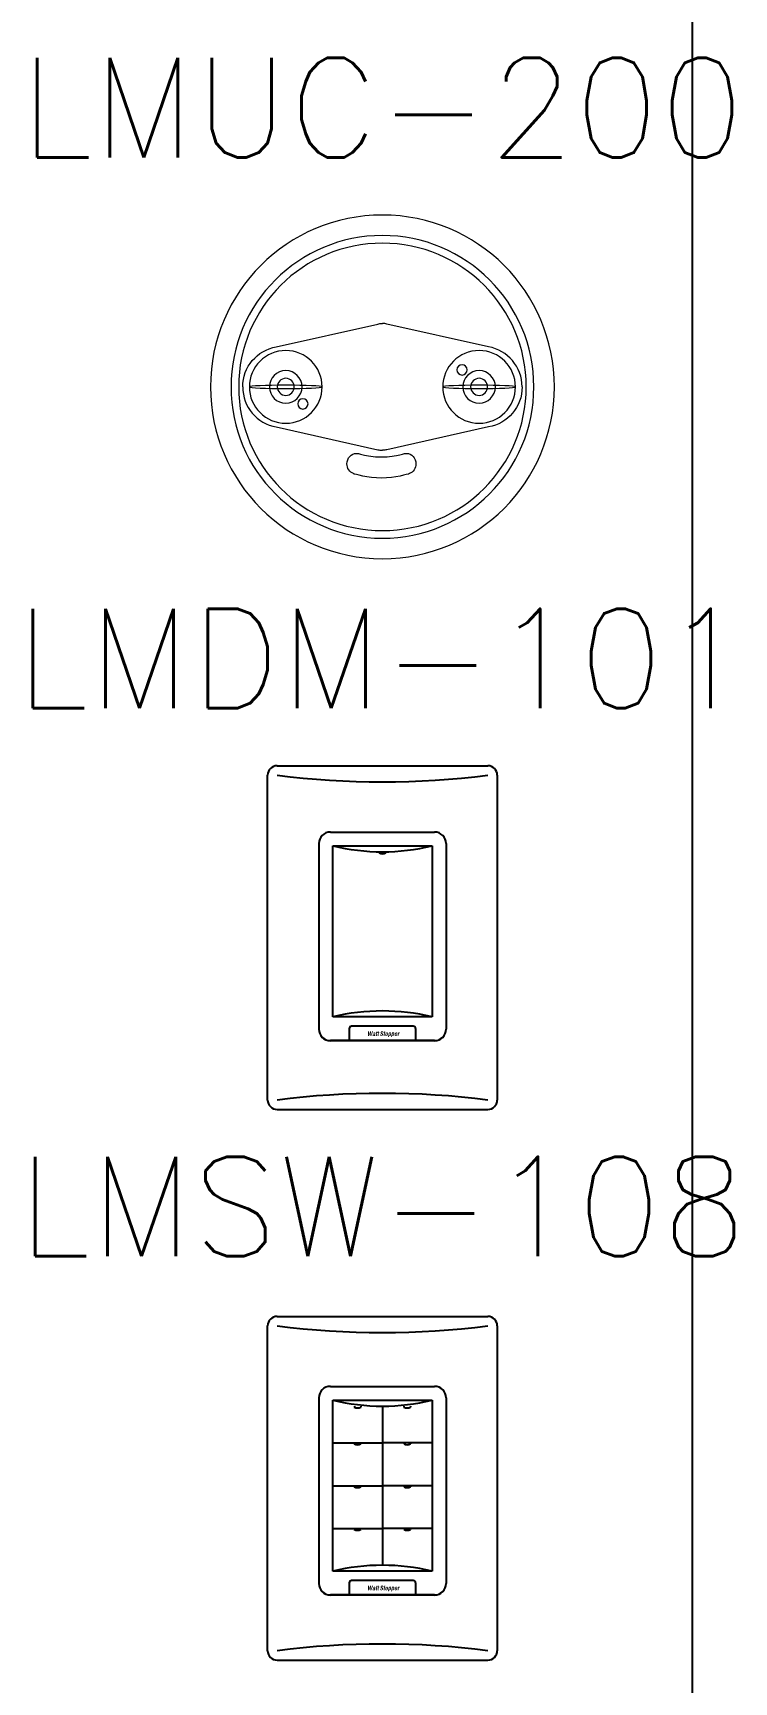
# Model space of a CAD drawing. Header units: inches. Extents: x -312 to 59, y -182 to 37.
# Drawn here: x -200.605 to -198.913, y -99.051 to -95.069 of the extents above; entities that cross this region are included whole.
import ezdxf

# ---------------------------------------------------------------- set-up
doc = ezdxf.new("R2010")
doc.units = ezdxf.units.IN
doc.header["$MEASUREMENT"] = 0
doc.set_wipeout_variables(frame=1)
doc.styles.add('ROMANS', font='ROMANS.shx')

# ---------------------------------------------------------------- blocks, each defined once
blk = doc.blocks.new('LMUC-200')
at = {"insert": (0, 0.6743), "char_height": 0.24, "width": 5.724, "attachment_point": 5, "style": 'ROMANS'}
blk.add_mtext('LMUC-200', dxfattribs=at)
blk.add_wipeout([(-0.415, 0.415), (0.415, 0.415), (0.415, -0.415), (-0.415, -0.415)])
at = {"lineweight": 18}
for points, knots in [([(0.415, 0), (0.415, -0.2292), (0.2292, -0.415), (0, -0.415), (-0.2292, -0.415), (-0.415, -0.2292), (-0.415, 0), (-0.415, 0.2292), (-0.2292, 0.415), (0, 0.415), (0.2292, 0.415), (0.415, 0.2292), (0.415, 0)], [0, 0, 0, 0, 1, 1, 1, 2, 2, 2, 3, 3, 3, 4, 4, 4, 4]), ([(0.3655, 0), (0.3655, -0.2019), (0.2019, -0.3655), (0, -0.3655), (-0.2019, -0.3655), (-0.3655, -0.2019), (-0.3655, 0), (-0.3655, 0.2018), (-0.2019, 0.3655), (0, 0.3655), (0.2019, 0.3655), (0.3655, 0.2018), (0.3655, 0)], [0, 0, 0, 0, 1, 1, 1, 2, 2, 2, 3, 3, 3, 4, 4, 4, 4]), ([(0.347, 0), (0.347, -0.1917), (0.1916, -0.347), (0, -0.347), (-0.1917, -0.347), (-0.347, -0.1917), (-0.347, 0), (-0.347, 0.1916), (-0.1917, 0.347), (0, 0.347), (0.1916, 0.347), (0.347, 0.1916), (0.347, 0)], [0, 0, 0, 0, 1, 1, 1, 2, 2, 2, 3, 3, 3, 4, 4, 4, 4]), ([(-0.3372, 0), (-0.3372, 0.0483), (-0.3024, 0.0885), (-0.2564, 0.0968), (-0.2564, 0.0968), (-0.011, 0.1518), (-0.011, 0.1518), (-0.0079, 0.1526), (-0.0041, 0.153), (0, 0.153)], [0, 0, 0, 0, 1, 1, 1, 2, 2, 2, 3, 3, 3, 3]), ([(0.3372, 0), (0.3372, 0.0483), (0.3023, 0.0885), (0.2564, 0.0968), (0.2564, 0.0968), (0.011, 0.1518), (0.011, 0.1518), (0.0079, 0.1526), (0.0041, 0.153), (0, 0.153)], [0, 0, 0, 0, 1, 1, 1, 2, 2, 2, 3, 3, 3, 3]), ([(-0.1455, 0), (-0.1455, -0.0485), (-0.1849, -0.0878), (-0.2334, -0.0878), (-0.2819, -0.0878), (-0.3212, -0.0485), (-0.3212, 0), (-0.3212, 0.0485), (-0.2819, 0.0878), (-0.2334, 0.0878), (-0.1849, 0.0878), (-0.1455, 0.0485), (-0.1455, 0)], [0, 0, 0, 0, 1, 1, 1, 2, 2, 2, 3, 3, 3, 4, 4, 4, 4]), ([(-0.1455, 0), (-0.1455, -0.0485), (-0.1849, -0.0878), (-0.2334, -0.0878), (-0.2819, -0.0878), (-0.3212, -0.0485), (-0.3212, 0), (-0.3212, 0.0485), (-0.2819, 0.0878), (-0.2334, 0.0878), (-0.1849, 0.0878), (-0.1455, 0.0485), (-0.1455, 0)], [0, 0, 0, 0, 1, 1, 1, 2, 2, 2, 3, 3, 3, 4, 4, 4, 4]), ([(0.1455, 0), (0.1455, 0.0485), (0.1849, 0.0878), (0.2333, 0.0878), (0.2818, 0.0878), (0.3212, 0.0485), (0.3212, 0), (0.3212, -0.0485), (0.2818, -0.0879), (0.2333, -0.0879), (0.1849, -0.0879), (0.1455, -0.0485), (0.1455, 0)], [0, 0, 0, 0, 1, 1, 1, 2, 2, 2, 3, 3, 3, 4, 4, 4, 4]), ([(0.1796, 0.041), (0.1796, 0.0479), (0.1852, 0.0535), (0.1921, 0.0535), (0.1989, 0.0535), (0.2045, 0.0479), (0.2045, 0.041), (0.2045, 0.0342), (0.1989, 0.0286), (0.1921, 0.0286), (0.1852, 0.0286), (0.1796, 0.0342), (0.1796, 0.041)], [0, 0, 0, 0, 1, 1, 1, 2, 2, 2, 3, 3, 3, 4, 4, 4, 4]), ([(-0.3372, 0), (-0.3372, -0.0484), (-0.3024, -0.0885), (-0.2564, -0.0968), (-0.2564, -0.0968), (-0.011, -0.1518), (-0.011, -0.1518), (-0.0079, -0.1526), (-0.0041, -0.1531), (0, -0.1531)], [0, 0, 0, 0, 1, 1, 1, 2, 2, 2, 3, 3, 3, 3]), ([(-0.1456, 0), (-0.1456, -0.0022), (-0.1849, -0.004), (-0.2334, -0.004), (-0.2818, -0.004), (-0.3211, -0.0022), (-0.3211, 0), (-0.3211, 0.0021), (-0.2818, 0.0039), (-0.2334, 0.0039), (-0.1849, 0.0039), (-0.1456, 0.0021), (-0.1456, 0)], [0, 0, 0, 0, 1, 1, 1, 2, 2, 2, 3, 3, 3, 4, 4, 4, 4]), ([(-0.1456, 0), (-0.1456, -0.0022), (-0.1849, -0.004), (-0.2334, -0.004), (-0.2818, -0.004), (-0.3211, -0.0022), (-0.3211, 0), (-0.3211, 0.0021), (-0.2818, 0.0039), (-0.2334, 0.0039), (-0.1849, 0.0039), (-0.1456, 0.0021), (-0.1456, 0)], [0, 0, 0, 0, 1, 1, 1, 2, 2, 2, 3, 3, 3, 4, 4, 4, 4]), ([(-0.1941, 0), (-0.1941, -0.0217), (-0.2117, -0.0393), (-0.2334, -0.0393), (-0.2551, -0.0393), (-0.2726, -0.0217), (-0.2726, 0), (-0.2726, 0.0217), (-0.2551, 0.0392), (-0.2334, 0.0392), (-0.2117, 0.0392), (-0.1941, 0.0217), (-0.1941, 0)], [0, 0, 0, 0, 1, 1, 1, 2, 2, 2, 3, 3, 3, 4, 4, 4, 4]), ([(-0.1941, 0), (-0.1941, -0.0217), (-0.2117, -0.0393), (-0.2334, -0.0393), (-0.2551, -0.0393), (-0.2726, -0.0217), (-0.2726, 0), (-0.2726, 0.0217), (-0.2551, 0.0392), (-0.2334, 0.0392), (-0.2117, 0.0392), (-0.1941, 0.0217), (-0.1941, 0)], [0, 0, 0, 0, 1, 1, 1, 2, 2, 2, 3, 3, 3, 4, 4, 4, 4]), ([(-0.2128, 0), (-0.2128, -0.0114), (-0.222, -0.0206), (-0.2334, -0.0206), (-0.2447, -0.0206), (-0.2539, -0.0114), (-0.2539, 0), (-0.2539, 0.0114), (-0.2447, 0.0206), (-0.2334, 0.0206), (-0.222, 0.0206), (-0.2128, 0.0114), (-0.2128, 0)], [0, 0, 0, 0, 1, 1, 1, 2, 2, 2, 3, 3, 3, 4, 4, 4, 4]), ([(-0.2128, 0), (-0.2128, -0.0114), (-0.222, -0.0206), (-0.2334, -0.0206), (-0.2447, -0.0206), (-0.2539, -0.0114), (-0.2539, 0), (-0.2539, 0.0114), (-0.2447, 0.0206), (-0.2334, 0.0206), (-0.222, 0.0206), (-0.2128, 0.0114), (-0.2128, 0)], [0, 0, 0, 0, 1, 1, 1, 2, 2, 2, 3, 3, 3, 4, 4, 4, 4]), ([(0.3372, 0), (0.3372, -0.0484), (0.3023, -0.0885), (0.2564, -0.0968), (0.2564, -0.0968), (0.011, -0.1518), (0.011, -0.1518), (0.0079, -0.1526), (0.0041, -0.1531), (0, -0.1531)], [0, 0, 0, 0, 1, 1, 1, 2, 2, 2, 3, 3, 3, 3]), ([(0.1456, 0), (0.1456, 0.0021), (0.1849, 0.0039), (0.2333, 0.0039), (0.2818, 0.0039), (0.3211, 0.0021), (0.3211, 0), (0.3211, -0.0022), (0.2818, -0.004), (0.2333, -0.004), (0.1849, -0.004), (0.1456, -0.0022), (0.1456, 0)], [0, 0, 0, 0, 1, 1, 1, 2, 2, 2, 3, 3, 3, 4, 4, 4, 4]), ([(0.1941, 0), (0.1941, 0.0217), (0.2116, 0.0392), (0.2333, 0.0392), (0.255, 0.0392), (0.2726, 0.0217), (0.2726, 0), (0.2726, -0.0217), (0.255, -0.0393), (0.2333, -0.0393), (0.2116, -0.0393), (0.1941, -0.0217), (0.1941, 0)], [0, 0, 0, 0, 1, 1, 1, 2, 2, 2, 3, 3, 3, 4, 4, 4, 4]), ([(0.2128, 0), (0.2128, 0.0114), (0.222, 0.0206), (0.2333, 0.0206), (0.2447, 0.0206), (0.2539, 0.0114), (0.2539, 0), (0.2539, -0.0114), (0.2447, -0.0206), (0.2333, -0.0206), (0.222, -0.0206), (0.2128, -0.0114), (0.2128, 0)], [0, 0, 0, 0, 1, 1, 1, 2, 2, 2, 3, 3, 3, 4, 4, 4, 4]), ([(-0.1796, -0.0411), (-0.1796, -0.048), (-0.1852, -0.0535), (-0.1921, -0.0535), (-0.199, -0.0535), (-0.2045, -0.048), (-0.2045, -0.0411), (-0.2045, -0.0342), (-0.199, -0.0286), (-0.1921, -0.0286), (-0.1852, -0.0286), (-0.1796, -0.0342), (-0.1796, -0.0411)], [0, 0, 0, 0, 1, 1, 1, 2, 2, 2, 3, 3, 3, 4, 4, 4, 4]), ([(-0.1796, -0.0411), (-0.1796, -0.048), (-0.1852, -0.0535), (-0.1921, -0.0535), (-0.199, -0.0535), (-0.2045, -0.048), (-0.2045, -0.0411), (-0.2045, -0.0342), (-0.199, -0.0286), (-0.1921, -0.0286), (-0.1852, -0.0286), (-0.1796, -0.0342), (-0.1796, -0.0411)], [0, 0, 0, 0, 1, 1, 1, 2, 2, 2, 3, 3, 3, 4, 4, 4, 4]), ([(-0.0024, -0.2204), (0.0302, -0.2204), (0.0633, -0.2105), (0.0633, -0.2105), (0.0633, -0.2105), (0.0655, -0.2093), (0.0655, -0.2093), (0.0745, -0.2059), (0.0809, -0.1966), (0.0809, -0.1857), (0.0809, -0.1719), (0.0706, -0.1607), (0.0579, -0.1607), (0.0579, -0.1607), (0.0509, -0.1612), (0.0419, -0.164), (0.0329, -0.1668), (0.0149, -0.1692), (0, -0.1692), (0, -0.1692), (-0.0048, -0.1692), (-0.0048, -0.1692), (-0.0197, -0.1692), (-0.0377, -0.1668), (-0.0467, -0.164), (-0.0556, -0.1612), (-0.0627, -0.1607), (-0.0627, -0.1607), (-0.0754, -0.1607), (-0.0857, -0.1719), (-0.0857, -0.1857), (-0.0857, -0.1966), (-0.0792, -0.2059), (-0.0702, -0.2093), (-0.0702, -0.2093), (-0.0681, -0.2105), (-0.0681, -0.2105), (-0.0681, -0.2105), (-0.0349, -0.2204), (-0.0024, -0.2204)], [0, 0, 0, 0, 1, 1, 1, 2, 2, 2, 3, 3, 3, 4, 4, 4, 5, 5, 5, 6, 6, 6, 7, 7, 7, 8, 8, 8, 9, 9, 9, 10, 10, 10, 11, 11, 11, 12, 12, 12, 13, 13, 13, 13])]:
    blk.add_open_spline(points, degree=3, knots=knots, dxfattribs=at)
blk = doc.blocks.new('LMDM-101')
at = {"insert": (0, 0.6743), "char_height": 0.24, "width": 5.724, "attachment_point": 5, "style": 'ROMANS'}
blk.add_mtext('LMDM-101', dxfattribs=at)
blk.add_wipeout([(-0.2771, 0.415), (0.2771, 0.415), (0.2771, -0.415), (-0.2771, -0.415)])
h = blk.add_hatch(color=256)
edge = h.paths.add_edge_path()
edge.add_spline(control_points=[(-0.0277, -0.2322), (-0.0278, -0.2333), (-0.028, -0.2348), (-0.0281, -0.2362), (-0.0281, -0.2362), (-0.0281, -0.2362), (-0.0281, -0.2362), (-0.028, -0.236), (-0.0279, -0.2357), (-0.0278, -0.2354), (-0.0276, -0.2344), (-0.0273, -0.2335), (-0.0269, -0.2325), (-0.0269, -0.2325), (-0.0247, -0.2263), (-0.0247, -0.2263), (-0.0247, -0.2263), (-0.0225, -0.2263), (-0.0225, -0.2263), (-0.0225, -0.2263), (-0.0271, -0.2377), (-0.0271, -0.2377), (-0.0271, -0.2377), (-0.0296, -0.2377), (-0.0296, -0.2377), (-0.0296, -0.2377), (-0.0295, -0.2332), (-0.0295, -0.2332), (-0.0295, -0.232), (-0.0293, -0.2308), (-0.0292, -0.2296), (-0.0292, -0.2296), (-0.0292, -0.2296), (-0.0292, -0.2296), (-0.0296, -0.2308), (-0.03, -0.232), (-0.0304, -0.2332), (-0.0304, -0.2332), (-0.0322, -0.2377), (-0.0322, -0.2377), (-0.0322, -0.2377), (-0.0347, -0.2377), (-0.0347, -0.2377), (-0.0347, -0.2377), (-0.0345, -0.2263), (-0.0345, -0.2263), (-0.0345, -0.2263), (-0.0323, -0.2263), (-0.0323, -0.2263), (-0.0323, -0.2263), (-0.0326, -0.2325), (-0.0326, -0.2325), (-0.0327, -0.2335), (-0.0328, -0.2344), (-0.0329, -0.2354), (-0.033, -0.2357), (-0.033, -0.236), (-0.033, -0.2362), (-0.033, -0.2362), (-0.033, -0.2362), (-0.033, -0.2362), (-0.0325, -0.2348), (-0.0321, -0.2333), (-0.0317, -0.2322), (-0.0317, -0.2322), (-0.0294, -0.2263), (-0.0294, -0.2263), (-0.0294, -0.2263), (-0.0276, -0.2263), (-0.0276, -0.2263), (-0.0276, -0.2263), (-0.0277, -0.2322), (-0.0277, -0.2322)], knot_values=[0, 0, 0, 0, 1, 1, 1, 2, 2, 2, 3, 3, 3, 4, 4, 4, 5, 5, 5, 6, 6, 6, 7, 7, 7, 8, 8, 8, 9, 9, 9, 10, 10, 10, 11, 11, 11, 12, 12, 12, 13, 13, 13, 14, 14, 14, 15, 15, 15, 16, 16, 16, 17, 17, 17, 18, 18, 18, 19, 19, 19, 20, 20, 20, 21, 21, 21, 22, 22, 22, 23, 23, 23, 24, 24, 24, 24], degree=3, periodic=0)
h = blk.add_hatch(color=256)
edge = h.paths.add_edge_path()
edge.add_spline(control_points=[(-0.0182, -0.2377), (-0.0182, -0.2373), (-0.0182, -0.2369), (-0.0181, -0.2365), (-0.0181, -0.2365), (-0.017, -0.2314), (-0.017, -0.2314), (-0.0167, -0.2303), (-0.0166, -0.2289), (-0.0193, -0.2289), (-0.0218, -0.2289), (-0.0225, -0.23), (-0.0229, -0.2316), (-0.0229, -0.2316), (-0.021, -0.2316), (-0.021, -0.2316), (-0.0208, -0.2309), (-0.0206, -0.2304), (-0.0197, -0.2304), (-0.0192, -0.2304), (-0.0189, -0.2305), (-0.0189, -0.2308), (-0.0188, -0.2315), (-0.0192, -0.2319), (-0.0201, -0.2323), (-0.0218, -0.2329), (-0.0233, -0.2334), (-0.0237, -0.2353), (-0.0241, -0.2371), (-0.0236, -0.2379), (-0.022, -0.2379), (-0.0213, -0.2379), (-0.0206, -0.2375), (-0.02, -0.2368), (-0.02, -0.2368), (-0.02, -0.2368), (-0.02, -0.2368), (-0.0201, -0.2371), (-0.0201, -0.2374), (-0.02, -0.2377), (-0.02, -0.2377), (-0.0182, -0.2377), (-0.0182, -0.2377)], knot_values=[0, 0, 0, 0, 1, 1, 1, 2, 2, 2, 3, 3, 3, 4, 4, 4, 5, 5, 5, 6, 6, 6, 7, 7, 7, 8, 8, 8, 9, 9, 9, 10, 10, 10, 11, 11, 11, 12, 12, 12, 13, 13, 13, 14, 14, 14, 14], degree=3, periodic=0)
edge = h.paths.add_edge_path()
edge.add_spline(control_points=[(-0.0195, -0.2341), (-0.0198, -0.2349), (-0.0199, -0.2364), (-0.021, -0.2364), (-0.0218, -0.2364), (-0.0219, -0.2359), (-0.0217, -0.2353), (-0.0217, -0.2349), (-0.0215, -0.2345), (-0.0212, -0.2343), (-0.0206, -0.2338), (-0.0199, -0.2335), (-0.0194, -0.2332), (-0.0194, -0.2332), (-0.0195, -0.2341), (-0.0195, -0.2341)], knot_values=[0, 0, 0, 0, 1, 1, 1, 2, 2, 2, 3, 3, 3, 4, 4, 4, 5, 5, 5, 5], degree=3, periodic=0)
h = blk.add_hatch(color=256)
edge = h.paths.add_edge_path()
edge.add_spline(control_points=[(-0.0135, -0.2377), (-0.0147, -0.2378), (-0.0164, -0.2379), (-0.0161, -0.2363), (-0.0161, -0.2363), (-0.0148, -0.2306), (-0.0148, -0.2306), (-0.0148, -0.2306), (-0.0156, -0.2306), (-0.0156, -0.2306), (-0.0156, -0.2306), (-0.0153, -0.2291), (-0.0153, -0.2291), (-0.0153, -0.2291), (-0.0145, -0.2291), (-0.0145, -0.2291), (-0.0145, -0.2291), (-0.014, -0.2268), (-0.014, -0.2268), (-0.014, -0.2268), (-0.012, -0.2268), (-0.012, -0.2268), (-0.012, -0.2268), (-0.0125, -0.2291), (-0.0125, -0.2291), (-0.0125, -0.2291), (-0.0117, -0.2291), (-0.0117, -0.2291), (-0.0117, -0.2291), (-0.012, -0.2306), (-0.012, -0.2306), (-0.012, -0.2306), (-0.0128, -0.2306), (-0.0128, -0.2306), (-0.0128, -0.2306), (-0.014, -0.2359), (-0.014, -0.2359), (-0.014, -0.2362), (-0.0134, -0.2362), (-0.0132, -0.2361), (-0.0132, -0.2361), (-0.0135, -0.2377), (-0.0135, -0.2377)], knot_values=[0, 0, 0, 0, 1, 1, 1, 2, 2, 2, 3, 3, 3, 4, 4, 4, 5, 5, 5, 6, 6, 6, 7, 7, 7, 8, 8, 8, 9, 9, 9, 10, 10, 10, 11, 11, 11, 12, 12, 12, 13, 13, 13, 14, 14, 14, 14], degree=3, periodic=0)
h = blk.add_hatch(color=256)
edge = h.paths.add_edge_path()
edge.add_spline(control_points=[(-0.0094, -0.2377), (-0.0106, -0.2378), (-0.0123, -0.2379), (-0.0119, -0.2363), (-0.0119, -0.2363), (-0.0107, -0.2306), (-0.0107, -0.2306), (-0.0107, -0.2306), (-0.0115, -0.2306), (-0.0115, -0.2306), (-0.0115, -0.2306), (-0.0112, -0.2291), (-0.0112, -0.2291), (-0.0112, -0.2291), (-0.0104, -0.2291), (-0.0104, -0.2291), (-0.0104, -0.2291), (-0.0099, -0.2268), (-0.0099, -0.2268), (-0.0099, -0.2268), (-0.0079, -0.2268), (-0.0079, -0.2268), (-0.0079, -0.2268), (-0.0084, -0.2291), (-0.0084, -0.2291), (-0.0084, -0.2291), (-0.0076, -0.2291), (-0.0076, -0.2291), (-0.0076, -0.2291), (-0.0079, -0.2306), (-0.0079, -0.2306), (-0.0079, -0.2306), (-0.0087, -0.2306), (-0.0087, -0.2306), (-0.0087, -0.2306), (-0.0099, -0.2359), (-0.0099, -0.2359), (-0.0099, -0.2362), (-0.0093, -0.2362), (-0.0091, -0.2361), (-0.0091, -0.2361), (-0.0094, -0.2377), (-0.0094, -0.2377)], knot_values=[0, 0, 0, 0, 1, 1, 1, 2, 2, 2, 3, 3, 3, 4, 4, 4, 5, 5, 5, 6, 6, 6, 7, 7, 7, 8, 8, 8, 9, 9, 9, 10, 10, 10, 11, 11, 11, 12, 12, 12, 13, 13, 13, 14, 14, 14, 14], degree=3, periodic=0)
h = blk.add_hatch(color=256)
edge = h.paths.add_edge_path()
edge.add_spline(control_points=[(0.0001, -0.2297), (0.0003, -0.2287), (0.0004, -0.2277), (-0.0007, -0.2277), (-0.0014, -0.2277), (-0.002, -0.228), (-0.0021, -0.2288), (-0.0023, -0.2297), (-0.0018, -0.23), (-0.0013, -0.2304), (-0.0006, -0.2309), (0.0005, -0.2317), (0.0009, -0.2323), (0.0015, -0.233), (0.0016, -0.2337), (0.0014, -0.2347), (0.0009, -0.2368), (-0.0007, -0.2379), (-0.0028, -0.2379), (-0.0054, -0.2379), (-0.006, -0.2365), (-0.0055, -0.2345), (-0.0055, -0.2345), (-0.0054, -0.2336), (-0.0054, -0.2336), (-0.0054, -0.2336), (-0.0032, -0.2336), (-0.0032, -0.2336), (-0.0032, -0.2336), (-0.0034, -0.2343), (-0.0034, -0.2343), (-0.0037, -0.2354), (-0.0035, -0.2362), (-0.0024, -0.2362), (-0.0016, -0.2362), (-0.001, -0.2358), (-0.0009, -0.2349), (-0.0007, -0.2342), (-0.0009, -0.2338), (-0.0014, -0.2334), (-0.0023, -0.2325), (-0.0036, -0.2319), (-0.0042, -0.2308), (-0.0044, -0.2302), (-0.0045, -0.2296), (-0.0044, -0.229), (-0.0039, -0.2271), (-0.0026, -0.226), (-0.0004, -0.226), (0.003, -0.226), (0.0024, -0.2286), (0.0021, -0.2297), (0.0021, -0.2297), (0.0001, -0.2297), (0.0001, -0.2297)], knot_values=[0, 0, 0, 0, 1, 1, 1, 2, 2, 2, 3, 3, 3, 4, 4, 4, 5, 5, 5, 6, 6, 6, 7, 7, 7, 8, 8, 8, 9, 9, 9, 10, 10, 10, 11, 11, 11, 12, 12, 12, 13, 13, 13, 14, 14, 14, 15, 15, 15, 16, 16, 16, 17, 17, 17, 18, 18, 18, 18], degree=3, periodic=0)
h = blk.add_hatch(color=256)
edge = h.paths.add_edge_path(flags=16)
edge.add_spline(control_points=[(0.0052, -0.2377), (0.004, -0.2378), (0.0023, -0.2379), (0.0027, -0.2363), (0.0027, -0.2363), (0.0039, -0.2306), (0.0039, -0.2306), (0.0039, -0.2306), (0.0031, -0.2306), (0.0031, -0.2306), (0.0031, -0.2306), (0.0034, -0.2291), (0.0034, -0.2291), (0.0034, -0.2291), (0.0042, -0.2291), (0.0042, -0.2291), (0.0042, -0.2291), (0.0047, -0.2268), (0.0047, -0.2268), (0.0047, -0.2268), (0.0067, -0.2268), (0.0067, -0.2268), (0.0067, -0.2268), (0.0062, -0.2291), (0.0062, -0.2291), (0.0062, -0.2291), (0.007, -0.2291), (0.007, -0.2291), (0.007, -0.2291), (0.0067, -0.2306), (0.0067, -0.2306), (0.0067, -0.2306), (0.0059, -0.2306), (0.0059, -0.2306), (0.0059, -0.2306), (0.0048, -0.2359), (0.0048, -0.2359), (0.0047, -0.2362), (0.0053, -0.2362), (0.0055, -0.2361), (0.0055, -0.2361), (0.0052, -0.2377), (0.0052, -0.2377)], knot_values=[0, 0, 0, 0, 1, 1, 1, 2, 2, 2, 3, 3, 3, 4, 4, 4, 5, 5, 5, 6, 6, 6, 7, 7, 7, 8, 8, 8, 9, 9, 9, 10, 10, 10, 11, 11, 11, 12, 12, 12, 13, 13, 13, 14, 14, 14, 14], degree=3, periodic=0)
h = blk.add_hatch(color=256)
edge = h.paths.add_edge_path(flags=16)
edge.add_spline(control_points=[(0.0093, -0.2379), (0.0118, -0.2379), (0.0125, -0.2367), (0.0131, -0.2337), (0.0137, -0.2308), (0.0141, -0.2289), (0.0112, -0.2289), (0.0082, -0.2289), (0.0078, -0.2308), (0.0071, -0.2337), (0.0065, -0.2367), (0.0067, -0.2379), (0.0093, -0.2379)], knot_values=[0, 0, 0, 0, 1, 1, 1, 2, 2, 2, 3, 3, 3, 4, 4, 4, 4], degree=3, periodic=0)
edge = h.paths.add_edge_path(flags=16)
edge.add_spline(control_points=[(0.0095, -0.232), (0.0096, -0.2312), (0.0098, -0.2304), (0.0109, -0.2304), (0.0119, -0.2304), (0.0117, -0.2312), (0.0115, -0.232), (0.0115, -0.232), (0.0109, -0.2349), (0.0109, -0.2349), (0.0107, -0.2359), (0.0105, -0.2364), (0.0096, -0.2364), (0.0086, -0.2364), (0.0087, -0.2359), (0.0089, -0.2349), (0.0089, -0.2349), (0.0095, -0.232), (0.0095, -0.232)], knot_values=[0, 0, 0, 0, 1, 1, 1, 2, 2, 2, 3, 3, 3, 4, 4, 4, 5, 5, 5, 6, 6, 6, 6], degree=3, periodic=0)
h = blk.add_hatch(color=256)
edge = h.paths.add_edge_path(flags=16)
edge.add_spline(control_points=[(0.0177, -0.2291), (0.0177, -0.2291), (0.0157, -0.2291), (0.0157, -0.2291), (0.0157, -0.2291), (0.0133, -0.2405), (0.0133, -0.2405), (0.0133, -0.2405), (0.0152, -0.2405), (0.0152, -0.2405), (0.0152, -0.2405), (0.0159, -0.2368), (0.0159, -0.2368), (0.0159, -0.2368), (0.016, -0.2368), (0.016, -0.2368), (0.0163, -0.2377), (0.0168, -0.2378), (0.0176, -0.2379), (0.0192, -0.2379), (0.0199, -0.2364), (0.0202, -0.2351), (0.0202, -0.2351), (0.0209, -0.2319), (0.0209, -0.2319), (0.0213, -0.2296), (0.0207, -0.2289), (0.0195, -0.2289), (0.0187, -0.2289), (0.0181, -0.2292), (0.0175, -0.23), (0.0175, -0.23), (0.0175, -0.23), (0.0175, -0.23), (0.0175, -0.23), (0.0177, -0.2291), (0.0177, -0.2291)], knot_values=[0, 0, 0, 0, 1, 1, 1, 2, 2, 2, 3, 3, 3, 4, 4, 4, 5, 5, 5, 6, 6, 6, 7, 7, 7, 8, 8, 8, 9, 9, 9, 10, 10, 10, 11, 11, 11, 12, 12, 12, 12], degree=3, periodic=0)
edge = h.paths.add_edge_path(flags=16)
edge.add_spline(control_points=[(0.017, -0.2323), (0.0171, -0.2316), (0.0174, -0.2304), (0.0183, -0.2304), (0.0193, -0.2304), (0.019, -0.2312), (0.0189, -0.232), (0.0189, -0.232), (0.0183, -0.2349), (0.0183, -0.2349), (0.018, -0.2357), (0.0177, -0.2364), (0.0171, -0.2364), (0.0165, -0.2364), (0.0162, -0.2358), (0.0165, -0.2349), (0.0165, -0.2349), (0.017, -0.2323), (0.017, -0.2323)], knot_values=[0, 0, 0, 0, 1, 1, 1, 2, 2, 2, 3, 3, 3, 4, 4, 4, 5, 5, 5, 6, 6, 6, 6], degree=3, periodic=0)
h = blk.add_hatch(color=256)
edge = h.paths.add_edge_path(flags=16)
edge.add_spline(control_points=[(0.0252, -0.2291), (0.0252, -0.2291), (0.0232, -0.2291), (0.0232, -0.2291), (0.0232, -0.2291), (0.0208, -0.2405), (0.0208, -0.2405), (0.0208, -0.2405), (0.0226, -0.2405), (0.0226, -0.2405), (0.0226, -0.2405), (0.0235, -0.2368), (0.0235, -0.2368), (0.0235, -0.2368), (0.0235, -0.2368), (0.0235, -0.2368), (0.0238, -0.2377), (0.0243, -0.2378), (0.0251, -0.2379), (0.0267, -0.2379), (0.0274, -0.2364), (0.0277, -0.2351), (0.0277, -0.2351), (0.0284, -0.2319), (0.0284, -0.2319), (0.0288, -0.2296), (0.0282, -0.2289), (0.027, -0.2289), (0.0262, -0.2289), (0.0256, -0.2292), (0.025, -0.23), (0.025, -0.23), (0.025, -0.23), (0.025, -0.23), (0.025, -0.23), (0.0252, -0.2291), (0.0252, -0.2291)], knot_values=[0, 0, 0, 0, 1, 1, 1, 2, 2, 2, 3, 3, 3, 4, 4, 4, 5, 5, 5, 6, 6, 6, 7, 7, 7, 8, 8, 8, 9, 9, 9, 10, 10, 10, 11, 11, 11, 12, 12, 12, 12], degree=3, periodic=0)
edge = h.paths.add_edge_path(flags=16)
edge.add_spline(control_points=[(0.0245, -0.2323), (0.0246, -0.2316), (0.0249, -0.2304), (0.0258, -0.2304), (0.0268, -0.2304), (0.0265, -0.2312), (0.0264, -0.232), (0.0264, -0.232), (0.0258, -0.2349), (0.0258, -0.2349), (0.0255, -0.2357), (0.0252, -0.2364), (0.0246, -0.2364), (0.0239, -0.2364), (0.0238, -0.2358), (0.024, -0.2349), (0.024, -0.2349), (0.0245, -0.2323), (0.0245, -0.2323)], knot_values=[0, 0, 0, 0, 1, 1, 1, 2, 2, 2, 3, 3, 3, 4, 4, 4, 5, 5, 5, 6, 6, 6, 6], degree=3, periodic=0)
h = blk.add_hatch(color=256)
edge = h.paths.add_edge_path(flags=16)
edge.add_spline(control_points=[(0.0295, -0.2343), (0.0289, -0.2368), (0.0296, -0.2379), (0.0319, -0.2379), (0.0339, -0.2379), (0.035, -0.2367), (0.0353, -0.2348), (0.0353, -0.2348), (0.0333, -0.2348), (0.0333, -0.2348), (0.0331, -0.2358), (0.0328, -0.2364), (0.0321, -0.2364), (0.0315, -0.2364), (0.0311, -0.2362), (0.0313, -0.2351), (0.0313, -0.2351), (0.0316, -0.2338), (0.0316, -0.2338), (0.0316, -0.2338), (0.0355, -0.2338), (0.0355, -0.2338), (0.0355, -0.2338), (0.0358, -0.2326), (0.0358, -0.2326), (0.0363, -0.2303), (0.0363, -0.2289), (0.0335, -0.2289), (0.0316, -0.2289), (0.0303, -0.23), (0.03, -0.232), (0.03, -0.232), (0.0295, -0.2343), (0.0295, -0.2343)], knot_values=[0, 0, 0, 0, 1, 1, 1, 2, 2, 2, 3, 3, 3, 4, 4, 4, 5, 5, 5, 6, 6, 6, 7, 7, 7, 8, 8, 8, 9, 9, 9, 10, 10, 10, 11, 11, 11, 11], degree=3, periodic=0)
edge = h.paths.add_edge_path()
edge.add_spline(control_points=[(0.0319, -0.2323), (0.0319, -0.2323), (0.032, -0.2319), (0.032, -0.2319), (0.0321, -0.2312), (0.0323, -0.2304), (0.0332, -0.2304), (0.034, -0.2304), (0.0342, -0.2307), (0.034, -0.2315), (0.034, -0.2315), (0.0339, -0.2323), (0.0339, -0.2323), (0.0339, -0.2323), (0.0319, -0.2323), (0.0319, -0.2323)], knot_values=[0, 0, 0, 0, 1, 1, 1, 2, 2, 2, 3, 3, 3, 4, 4, 4, 5, 5, 5, 5], degree=3, periodic=0)
h = blk.add_hatch(color=256)
edge = h.paths.add_edge_path()
edge.add_spline(control_points=[(0.0398, -0.2306), (0.0398, -0.2306), (0.0398, -0.2306), (0.0398, -0.2306), (0.0402, -0.23), (0.0405, -0.2297), (0.0409, -0.2294), (0.0415, -0.2289), (0.0419, -0.229), (0.0422, -0.229), (0.0422, -0.229), (0.0417, -0.2313), (0.0417, -0.2313), (0.0406, -0.2312), (0.0397, -0.2315), (0.0394, -0.2327), (0.0394, -0.2327), (0.0384, -0.2377), (0.0384, -0.2377), (0.0384, -0.2377), (0.0364, -0.2377), (0.0364, -0.2377), (0.0364, -0.2377), (0.0382, -0.2291), (0.0382, -0.2291), (0.0382, -0.2291), (0.0401, -0.2291), (0.0401, -0.2291), (0.0401, -0.2291), (0.0398, -0.2306), (0.0398, -0.2306)], knot_values=[0, 0, 0, 0, 1, 1, 1, 2, 2, 2, 3, 3, 3, 4, 4, 4, 5, 5, 5, 6, 6, 6, 7, 7, 7, 8, 8, 8, 9, 9, 9, 10, 10, 10, 10], degree=3, periodic=0)
for p, q in [((-0.2544, 0.415), (0.2544, 0.415)), ((-0.2771, -0.3923), (-0.2771, 0.3923)), ((0.2771, 0.3923), (0.2771, -0.3923)), ((-0.1257, 0.2549), (0.1257, 0.2549)), ((-0.1257, 0.2549), (0.1257, 0.2549)), ((-0.1536, 0.227), (-0.1536, -0.221)), ((-0.1536, 0.227), (-0.1536, -0.2212)), ((-0.1199, -0.1913), (-0.1199, 0.2212)), ((-0.1199, 0.2212), (0.1199, 0.2212)), ((-0.0079, 0.2073), (-0.0079, 0.2047)), ((0.0079, 0.2073), (0.0079, 0.2047)), ((0.1199, 0.2212), (0.1199, -0.1913)), ((0.1536, 0.227), (0.1536, -0.221)), ((0.1536, 0.227), (0.1536, -0.2212)), ((0.1199, -0.1913), (-0.1199, -0.1913)), ((-0.0799, -0.2198), (-0.0799, -0.2491)), ((0.0743, -0.2142), (-0.0743, -0.2142)), ((0.0799, -0.2198), (0.0799, -0.2491)), ((0.1257, -0.2489), (-0.1257, -0.2489)), ((0.1257, -0.2491), (-0.1257, -0.2491)), ((-0.2544, -0.415), (0.2544, -0.415))]:
    blk.add_line(p, q)
for centre, radius, start, end in [((-0.2544, 0.3923), 0.0227, 90, 180), ((0.2544, 0.3923), 0.0227, 0, 90), ((0, 2.394), 2.0178, 262.7571, 277.2429), ((-0.1257, 0.227), 0.0279, 90, 180), ((-0.1257, 0.227), 0.0279, 90, 180), ((0.1257, 0.227), 0.0279, 0, 90), ((0.1257, 0.227), 0.0279, 0, 90), ((0, 0.7266), 0.5194, 256.6482, 283.3518), ((0, 0.2177), 0.0151, 238.6629, 301.3371), ((0, -0.6967), 0.5194, 76.6482, 103.3518), ((-0.1257, -0.221), 0.0279, 180, 270), ((-0.1257, -0.2212), 0.0279, 180, 270), ((-0.0743, -0.2198), 0.00564, 90, 180), ((0.0743, -0.2198), 0.00564, 0, 90), ((0.1257, -0.221), 0.0279, 270, 0), ((0.1257, -0.2212), 0.0279, 270, 0), ((-0.2544, -0.3923), 0.0227, 180, 270), ((0, -2.394), 2.0178, 82.7571, 97.2429), ((0.2544, -0.3923), 0.0227, 270, 0)]:
    blk.add_arc(centre, radius, start, end)
blk = doc.blocks.new('LMSW-108')
at = {"insert": (0, 0.6806), "char_height": 0.24, "width": 5.724, "attachment_point": 5, "style": 'ROMANS'}
blk.add_mtext('LMSW-108', dxfattribs=at)
blk.add_wipeout([(-0.2771, 0.415), (0.2771, 0.415), (0.2771, -0.415), (-0.2771, -0.415)])
h = blk.add_hatch(color=256)
edge = h.paths.add_edge_path()
edge.add_spline(control_points=[(-0.0277, -0.2408), (-0.0278, -0.242), (-0.028, -0.2435), (-0.0281, -0.2449), (-0.0281, -0.2449), (-0.0281, -0.2449), (-0.0281, -0.2449), (-0.028, -0.2446), (-0.0279, -0.2444), (-0.0278, -0.2441), (-0.0276, -0.2431), (-0.0273, -0.2421), (-0.0269, -0.2412), (-0.0269, -0.2412), (-0.0247, -0.235), (-0.0247, -0.235), (-0.0247, -0.235), (-0.0225, -0.235), (-0.0225, -0.235), (-0.0225, -0.235), (-0.0271, -0.2464), (-0.0271, -0.2464), (-0.0271, -0.2464), (-0.0296, -0.2464), (-0.0296, -0.2464), (-0.0296, -0.2464), (-0.0295, -0.2419), (-0.0295, -0.2419), (-0.0295, -0.2407), (-0.0293, -0.2394), (-0.0292, -0.2382), (-0.0292, -0.2382), (-0.0292, -0.2382), (-0.0292, -0.2382), (-0.0296, -0.2394), (-0.03, -0.2407), (-0.0304, -0.2419), (-0.0304, -0.2419), (-0.0322, -0.2464), (-0.0322, -0.2464), (-0.0322, -0.2464), (-0.0347, -0.2464), (-0.0347, -0.2464), (-0.0347, -0.2464), (-0.0345, -0.235), (-0.0345, -0.235), (-0.0345, -0.235), (-0.0323, -0.235), (-0.0323, -0.235), (-0.0323, -0.235), (-0.0326, -0.2412), (-0.0326, -0.2412), (-0.0327, -0.2421), (-0.0328, -0.2431), (-0.0329, -0.2441), (-0.033, -0.2444), (-0.033, -0.2446), (-0.033, -0.2449), (-0.033, -0.2449), (-0.033, -0.2449), (-0.033, -0.2449), (-0.0325, -0.2435), (-0.0321, -0.242), (-0.0317, -0.2408), (-0.0317, -0.2408), (-0.0294, -0.235), (-0.0294, -0.235), (-0.0294, -0.235), (-0.0276, -0.235), (-0.0276, -0.235), (-0.0276, -0.235), (-0.0277, -0.2408), (-0.0277, -0.2408)], knot_values=[0, 0, 0, 0, 1, 1, 1, 2, 2, 2, 3, 3, 3, 4, 4, 4, 5, 5, 5, 6, 6, 6, 7, 7, 7, 8, 8, 8, 9, 9, 9, 10, 10, 10, 11, 11, 11, 12, 12, 12, 13, 13, 13, 14, 14, 14, 15, 15, 15, 16, 16, 16, 17, 17, 17, 18, 18, 18, 19, 19, 19, 20, 20, 20, 21, 21, 21, 22, 22, 22, 23, 23, 23, 24, 24, 24, 24], degree=3, periodic=0)
h = blk.add_hatch(color=256)
edge = h.paths.add_edge_path()
edge.add_spline(control_points=[(-0.0182, -0.2464), (-0.0182, -0.246), (-0.0182, -0.2456), (-0.0181, -0.2452), (-0.0181, -0.2452), (-0.017, -0.2401), (-0.017, -0.2401), (-0.0167, -0.239), (-0.0166, -0.2376), (-0.0193, -0.2376), (-0.0218, -0.2376), (-0.0225, -0.2387), (-0.0229, -0.2403), (-0.0229, -0.2403), (-0.021, -0.2403), (-0.021, -0.2403), (-0.0208, -0.2396), (-0.0206, -0.2391), (-0.0197, -0.2391), (-0.0192, -0.2391), (-0.0189, -0.2392), (-0.0189, -0.2395), (-0.0188, -0.2402), (-0.0192, -0.2406), (-0.0201, -0.2409), (-0.0218, -0.2416), (-0.0233, -0.2421), (-0.0237, -0.244), (-0.0241, -0.2458), (-0.0236, -0.2466), (-0.022, -0.2466), (-0.0213, -0.2466), (-0.0206, -0.2462), (-0.02, -0.2455), (-0.02, -0.2455), (-0.02, -0.2455), (-0.02, -0.2455), (-0.0201, -0.2458), (-0.0201, -0.2461), (-0.02, -0.2464), (-0.02, -0.2464), (-0.0182, -0.2464), (-0.0182, -0.2464)], knot_values=[0, 0, 0, 0, 1, 1, 1, 2, 2, 2, 3, 3, 3, 4, 4, 4, 5, 5, 5, 6, 6, 6, 7, 7, 7, 8, 8, 8, 9, 9, 9, 10, 10, 10, 11, 11, 11, 12, 12, 12, 13, 13, 13, 14, 14, 14, 14], degree=3, periodic=0)
edge = h.paths.add_edge_path()
edge.add_spline(control_points=[(-0.0195, -0.2428), (-0.0198, -0.2436), (-0.0199, -0.2451), (-0.021, -0.2451), (-0.0218, -0.2451), (-0.0219, -0.2446), (-0.0217, -0.244), (-0.0217, -0.2436), (-0.0215, -0.2432), (-0.0212, -0.2429), (-0.0206, -0.2425), (-0.0199, -0.2422), (-0.0194, -0.2418), (-0.0194, -0.2418), (-0.0195, -0.2428), (-0.0195, -0.2428)], knot_values=[0, 0, 0, 0, 1, 1, 1, 2, 2, 2, 3, 3, 3, 4, 4, 4, 5, 5, 5, 5], degree=3, periodic=0)
h = blk.add_hatch(color=256)
edge = h.paths.add_edge_path()
edge.add_spline(control_points=[(-0.0135, -0.2464), (-0.0147, -0.2465), (-0.0164, -0.2466), (-0.0161, -0.245), (-0.0161, -0.245), (-0.0148, -0.2392), (-0.0148, -0.2392), (-0.0148, -0.2392), (-0.0156, -0.2392), (-0.0156, -0.2392), (-0.0156, -0.2392), (-0.0153, -0.2378), (-0.0153, -0.2378), (-0.0153, -0.2378), (-0.0145, -0.2378), (-0.0145, -0.2378), (-0.0145, -0.2378), (-0.014, -0.2354), (-0.014, -0.2354), (-0.014, -0.2354), (-0.012, -0.2354), (-0.012, -0.2354), (-0.012, -0.2354), (-0.0125, -0.2378), (-0.0125, -0.2378), (-0.0125, -0.2378), (-0.0117, -0.2378), (-0.0117, -0.2378), (-0.0117, -0.2378), (-0.012, -0.2392), (-0.012, -0.2392), (-0.012, -0.2392), (-0.0128, -0.2392), (-0.0128, -0.2392), (-0.0128, -0.2392), (-0.014, -0.2446), (-0.014, -0.2446), (-0.014, -0.2449), (-0.0134, -0.2449), (-0.0132, -0.2448), (-0.0132, -0.2448), (-0.0135, -0.2464), (-0.0135, -0.2464)], knot_values=[0, 0, 0, 0, 1, 1, 1, 2, 2, 2, 3, 3, 3, 4, 4, 4, 5, 5, 5, 6, 6, 6, 7, 7, 7, 8, 8, 8, 9, 9, 9, 10, 10, 10, 11, 11, 11, 12, 12, 12, 13, 13, 13, 14, 14, 14, 14], degree=3, periodic=0)
h = blk.add_hatch(color=256)
edge = h.paths.add_edge_path()
edge.add_spline(control_points=[(-0.0094, -0.2464), (-0.0106, -0.2465), (-0.0123, -0.2466), (-0.0119, -0.245), (-0.0119, -0.245), (-0.0107, -0.2392), (-0.0107, -0.2392), (-0.0107, -0.2392), (-0.0115, -0.2392), (-0.0115, -0.2392), (-0.0115, -0.2392), (-0.0112, -0.2378), (-0.0112, -0.2378), (-0.0112, -0.2378), (-0.0104, -0.2378), (-0.0104, -0.2378), (-0.0104, -0.2378), (-0.0099, -0.2354), (-0.0099, -0.2354), (-0.0099, -0.2354), (-0.0079, -0.2354), (-0.0079, -0.2354), (-0.0079, -0.2354), (-0.0084, -0.2378), (-0.0084, -0.2378), (-0.0084, -0.2378), (-0.0076, -0.2378), (-0.0076, -0.2378), (-0.0076, -0.2378), (-0.0079, -0.2392), (-0.0079, -0.2392), (-0.0079, -0.2392), (-0.0087, -0.2392), (-0.0087, -0.2392), (-0.0087, -0.2392), (-0.0099, -0.2446), (-0.0099, -0.2446), (-0.0099, -0.2449), (-0.0093, -0.2449), (-0.0091, -0.2448), (-0.0091, -0.2448), (-0.0094, -0.2464), (-0.0094, -0.2464)], knot_values=[0, 0, 0, 0, 1, 1, 1, 2, 2, 2, 3, 3, 3, 4, 4, 4, 5, 5, 5, 6, 6, 6, 7, 7, 7, 8, 8, 8, 9, 9, 9, 10, 10, 10, 11, 11, 11, 12, 12, 12, 13, 13, 13, 14, 14, 14, 14], degree=3, periodic=0)
h = blk.add_hatch(color=256)
edge = h.paths.add_edge_path()
edge.add_spline(control_points=[(0.0001, -0.2384), (0.0003, -0.2374), (0.0004, -0.2364), (-0.0007, -0.2364), (-0.0014, -0.2364), (-0.002, -0.2367), (-0.0021, -0.2375), (-0.0023, -0.2383), (-0.0018, -0.2387), (-0.0013, -0.2391), (-0.0006, -0.2395), (0.0005, -0.2404), (0.0009, -0.241), (0.0015, -0.2417), (0.0016, -0.2424), (0.0014, -0.2434), (0.0009, -0.2455), (-0.0007, -0.2466), (-0.0028, -0.2466), (-0.0054, -0.2466), (-0.006, -0.2452), (-0.0055, -0.2432), (-0.0055, -0.2432), (-0.0054, -0.2423), (-0.0054, -0.2423), (-0.0054, -0.2423), (-0.0032, -0.2423), (-0.0032, -0.2423), (-0.0032, -0.2423), (-0.0034, -0.243), (-0.0034, -0.243), (-0.0037, -0.2441), (-0.0035, -0.2449), (-0.0024, -0.2449), (-0.0016, -0.2449), (-0.001, -0.2444), (-0.0009, -0.2436), (-0.0007, -0.2429), (-0.0009, -0.2425), (-0.0014, -0.2421), (-0.0023, -0.2412), (-0.0036, -0.2406), (-0.0042, -0.2394), (-0.0044, -0.2389), (-0.0045, -0.2383), (-0.0044, -0.2377), (-0.0039, -0.2358), (-0.0026, -0.2347), (-0.0004, -0.2347), (0.003, -0.2347), (0.0024, -0.2373), (0.0021, -0.2384), (0.0021, -0.2384), (0.0001, -0.2384), (0.0001, -0.2384)], knot_values=[0, 0, 0, 0, 1, 1, 1, 2, 2, 2, 3, 3, 3, 4, 4, 4, 5, 5, 5, 6, 6, 6, 7, 7, 7, 8, 8, 8, 9, 9, 9, 10, 10, 10, 11, 11, 11, 12, 12, 12, 13, 13, 13, 14, 14, 14, 15, 15, 15, 16, 16, 16, 17, 17, 17, 18, 18, 18, 18], degree=3, periodic=0)
h = blk.add_hatch(color=256)
edge = h.paths.add_edge_path(flags=16)
edge.add_spline(control_points=[(0.0052, -0.2464), (0.004, -0.2465), (0.0023, -0.2466), (0.0027, -0.245), (0.0027, -0.245), (0.0039, -0.2392), (0.0039, -0.2392), (0.0039, -0.2392), (0.0031, -0.2392), (0.0031, -0.2392), (0.0031, -0.2392), (0.0034, -0.2378), (0.0034, -0.2378), (0.0034, -0.2378), (0.0042, -0.2378), (0.0042, -0.2378), (0.0042, -0.2378), (0.0047, -0.2354), (0.0047, -0.2354), (0.0047, -0.2354), (0.0067, -0.2354), (0.0067, -0.2354), (0.0067, -0.2354), (0.0062, -0.2378), (0.0062, -0.2378), (0.0062, -0.2378), (0.007, -0.2378), (0.007, -0.2378), (0.007, -0.2378), (0.0067, -0.2392), (0.0067, -0.2392), (0.0067, -0.2392), (0.0059, -0.2392), (0.0059, -0.2392), (0.0059, -0.2392), (0.0048, -0.2446), (0.0048, -0.2446), (0.0047, -0.2449), (0.0053, -0.2449), (0.0055, -0.2448), (0.0055, -0.2448), (0.0052, -0.2464), (0.0052, -0.2464)], knot_values=[0, 0, 0, 0, 1, 1, 1, 2, 2, 2, 3, 3, 3, 4, 4, 4, 5, 5, 5, 6, 6, 6, 7, 7, 7, 8, 8, 8, 9, 9, 9, 10, 10, 10, 11, 11, 11, 12, 12, 12, 13, 13, 13, 14, 14, 14, 14], degree=3, periodic=0)
h = blk.add_hatch(color=256)
edge = h.paths.add_edge_path(flags=16)
edge.add_spline(control_points=[(0.0093, -0.2466), (0.0118, -0.2466), (0.0125, -0.2454), (0.0131, -0.2424), (0.0137, -0.2394), (0.0141, -0.2376), (0.0112, -0.2376), (0.0082, -0.2376), (0.0078, -0.2394), (0.0071, -0.2424), (0.0065, -0.2454), (0.0067, -0.2466), (0.0093, -0.2466)], knot_values=[0, 0, 0, 0, 1, 1, 1, 2, 2, 2, 3, 3, 3, 4, 4, 4, 4], degree=3, periodic=0)
edge = h.paths.add_edge_path(flags=16)
edge.add_spline(control_points=[(0.0095, -0.2407), (0.0096, -0.2399), (0.0098, -0.2391), (0.0109, -0.2391), (0.0119, -0.2391), (0.0117, -0.2399), (0.0115, -0.2407), (0.0115, -0.2407), (0.0109, -0.2436), (0.0109, -0.2436), (0.0107, -0.2446), (0.0105, -0.2451), (0.0096, -0.2451), (0.0086, -0.2451), (0.0087, -0.2446), (0.0089, -0.2436), (0.0089, -0.2436), (0.0095, -0.2407), (0.0095, -0.2407)], knot_values=[0, 0, 0, 0, 1, 1, 1, 2, 2, 2, 3, 3, 3, 4, 4, 4, 5, 5, 5, 6, 6, 6, 6], degree=3, periodic=0)
h = blk.add_hatch(color=256)
edge = h.paths.add_edge_path(flags=16)
edge.add_spline(control_points=[(0.0177, -0.2378), (0.0177, -0.2378), (0.0157, -0.2378), (0.0157, -0.2378), (0.0157, -0.2378), (0.0133, -0.2492), (0.0133, -0.2492), (0.0133, -0.2492), (0.0152, -0.2492), (0.0152, -0.2492), (0.0152, -0.2492), (0.0159, -0.2455), (0.0159, -0.2455), (0.0159, -0.2455), (0.016, -0.2455), (0.016, -0.2455), (0.0163, -0.2463), (0.0168, -0.2465), (0.0176, -0.2466), (0.0192, -0.2466), (0.0199, -0.2451), (0.0202, -0.2437), (0.0202, -0.2437), (0.0209, -0.2406), (0.0209, -0.2406), (0.0213, -0.2383), (0.0207, -0.2376), (0.0195, -0.2376), (0.0187, -0.2375), (0.0181, -0.2378), (0.0175, -0.2387), (0.0175, -0.2387), (0.0175, -0.2387), (0.0175, -0.2387), (0.0175, -0.2387), (0.0177, -0.2378), (0.0177, -0.2378)], knot_values=[0, 0, 0, 0, 1, 1, 1, 2, 2, 2, 3, 3, 3, 4, 4, 4, 5, 5, 5, 6, 6, 6, 7, 7, 7, 8, 8, 8, 9, 9, 9, 10, 10, 10, 11, 11, 11, 12, 12, 12, 12], degree=3, periodic=0)
edge = h.paths.add_edge_path(flags=16)
edge.add_spline(control_points=[(0.017, -0.241), (0.0171, -0.2403), (0.0174, -0.2391), (0.0183, -0.2391), (0.0193, -0.2391), (0.019, -0.2399), (0.0189, -0.2407), (0.0189, -0.2407), (0.0183, -0.2436), (0.0183, -0.2436), (0.018, -0.2444), (0.0177, -0.2451), (0.0171, -0.2451), (0.0165, -0.2451), (0.0162, -0.2445), (0.0165, -0.2435), (0.0165, -0.2435), (0.017, -0.241), (0.017, -0.241)], knot_values=[0, 0, 0, 0, 1, 1, 1, 2, 2, 2, 3, 3, 3, 4, 4, 4, 5, 5, 5, 6, 6, 6, 6], degree=3, periodic=0)
h = blk.add_hatch(color=256)
edge = h.paths.add_edge_path(flags=16)
edge.add_spline(control_points=[(0.0252, -0.2378), (0.0252, -0.2378), (0.0232, -0.2378), (0.0232, -0.2378), (0.0232, -0.2378), (0.0208, -0.2492), (0.0208, -0.2492), (0.0208, -0.2492), (0.0226, -0.2492), (0.0226, -0.2492), (0.0226, -0.2492), (0.0235, -0.2455), (0.0235, -0.2455), (0.0235, -0.2455), (0.0235, -0.2455), (0.0235, -0.2455), (0.0238, -0.2463), (0.0243, -0.2465), (0.0251, -0.2466), (0.0267, -0.2466), (0.0274, -0.2451), (0.0277, -0.2437), (0.0277, -0.2437), (0.0284, -0.2406), (0.0284, -0.2406), (0.0288, -0.2383), (0.0282, -0.2376), (0.027, -0.2376), (0.0262, -0.2375), (0.0256, -0.2378), (0.025, -0.2387), (0.025, -0.2387), (0.025, -0.2387), (0.025, -0.2387), (0.025, -0.2387), (0.0252, -0.2378), (0.0252, -0.2378)], knot_values=[0, 0, 0, 0, 1, 1, 1, 2, 2, 2, 3, 3, 3, 4, 4, 4, 5, 5, 5, 6, 6, 6, 7, 7, 7, 8, 8, 8, 9, 9, 9, 10, 10, 10, 11, 11, 11, 12, 12, 12, 12], degree=3, periodic=0)
edge = h.paths.add_edge_path(flags=16)
edge.add_spline(control_points=[(0.0245, -0.241), (0.0246, -0.2403), (0.0249, -0.2391), (0.0258, -0.2391), (0.0268, -0.2391), (0.0265, -0.2399), (0.0264, -0.2407), (0.0264, -0.2407), (0.0258, -0.2436), (0.0258, -0.2436), (0.0255, -0.2444), (0.0252, -0.2451), (0.0246, -0.2451), (0.0239, -0.2451), (0.0238, -0.2445), (0.024, -0.2435), (0.024, -0.2435), (0.0245, -0.241), (0.0245, -0.241)], knot_values=[0, 0, 0, 0, 1, 1, 1, 2, 2, 2, 3, 3, 3, 4, 4, 4, 5, 5, 5, 6, 6, 6, 6], degree=3, periodic=0)
h = blk.add_hatch(color=256)
edge = h.paths.add_edge_path(flags=16)
edge.add_spline(control_points=[(0.0295, -0.243), (0.0289, -0.2455), (0.0296, -0.2466), (0.0319, -0.2466), (0.0339, -0.2466), (0.035, -0.2454), (0.0353, -0.2435), (0.0353, -0.2435), (0.0333, -0.2435), (0.0333, -0.2435), (0.0331, -0.2445), (0.0328, -0.2451), (0.0321, -0.2451), (0.0315, -0.2451), (0.0311, -0.2449), (0.0313, -0.2437), (0.0313, -0.2437), (0.0316, -0.2425), (0.0316, -0.2425), (0.0316, -0.2425), (0.0355, -0.2425), (0.0355, -0.2425), (0.0355, -0.2425), (0.0358, -0.2413), (0.0358, -0.2413), (0.0363, -0.239), (0.0363, -0.2376), (0.0335, -0.2376), (0.0316, -0.2376), (0.0303, -0.2387), (0.03, -0.2407), (0.03, -0.2407), (0.0295, -0.243), (0.0295, -0.243)], knot_values=[0, 0, 0, 0, 1, 1, 1, 2, 2, 2, 3, 3, 3, 4, 4, 4, 5, 5, 5, 6, 6, 6, 7, 7, 7, 8, 8, 8, 9, 9, 9, 10, 10, 10, 11, 11, 11, 11], degree=3, periodic=0)
edge = h.paths.add_edge_path()
edge.add_spline(control_points=[(0.0319, -0.241), (0.0319, -0.241), (0.032, -0.2406), (0.032, -0.2406), (0.0321, -0.2399), (0.0323, -0.2391), (0.0332, -0.2391), (0.034, -0.2391), (0.0342, -0.2394), (0.034, -0.2402), (0.034, -0.2402), (0.0339, -0.241), (0.0339, -0.241), (0.0339, -0.241), (0.0319, -0.241), (0.0319, -0.241)], knot_values=[0, 0, 0, 0, 1, 1, 1, 2, 2, 2, 3, 3, 3, 4, 4, 4, 5, 5, 5, 5], degree=3, periodic=0)
h = blk.add_hatch(color=256)
edge = h.paths.add_edge_path()
edge.add_spline(control_points=[(0.0398, -0.2393), (0.0398, -0.2393), (0.0398, -0.2393), (0.0398, -0.2393), (0.0402, -0.2387), (0.0405, -0.2383), (0.0409, -0.2381), (0.0415, -0.2376), (0.0419, -0.2377), (0.0422, -0.2377), (0.0422, -0.2377), (0.0417, -0.24), (0.0417, -0.24), (0.0406, -0.2399), (0.0397, -0.2401), (0.0394, -0.2414), (0.0394, -0.2414), (0.0384, -0.2464), (0.0384, -0.2464), (0.0384, -0.2464), (0.0364, -0.2464), (0.0364, -0.2464), (0.0364, -0.2464), (0.0382, -0.2378), (0.0382, -0.2378), (0.0382, -0.2378), (0.0401, -0.2378), (0.0401, -0.2378), (0.0401, -0.2378), (0.0398, -0.2393), (0.0398, -0.2393)], knot_values=[0, 0, 0, 0, 1, 1, 1, 2, 2, 2, 3, 3, 3, 4, 4, 4, 5, 5, 5, 6, 6, 6, 7, 7, 7, 8, 8, 8, 9, 9, 9, 10, 10, 10, 10], degree=3, periodic=0)
for p, q in [((-0.2544, 0.415), (0.2544, 0.415)), ((-0.2771, -0.3923), (-0.2771, 0.3923)), ((0.2771, 0.3923), (0.2771, -0.3923)), ((-0.1257, 0.2462), (0.1257, 0.2462)), ((-0.1257, 0.2462), (0.1257, 0.2462)), ((-0.1536, 0.2183), (-0.1536, -0.2297)), ((-0.1536, 0.2183), (-0.1536, -0.2299)), ((-0.1199, -0.2), (-0.1199, 0.2126)), ((-0.1199, 0.2126), (0.1199, 0.2126)), ((0.1199, 0.2126), (0.1199, -0.2)), ((0.1536, 0.2183), (0.1536, -0.2297)), ((0.1536, 0.2183), (0.1536, -0.2299)), ((-0.0678, 0.1986), (-0.0678, 0.1961)), ((-0.0521, 0.1986), (-0.0521, 0.1961)), ((0, 0.1985), (0, -0.186)), ((0.0518, 0.1986), (0.0518, 0.1961)), ((0.0675, 0.1986), (0.0675, 0.1961)), ((-0.1199, 0.1094), (0, 0.1094)), ((-0.0678, 0.1095), (-0.0678, 0.107)), ((-0.0521, 0.1095), (-0.0521, 0.107)), ((0.1199, 0.1094), (0, 0.1094)), ((0.0521, 0.1095), (0.0521, 0.107)), ((0.0678, 0.1095), (0.0678, 0.107)), ((-0.1199, 0.0063), (0, 0.0063)), ((-0.0678, 0.0063), (-0.0678, 0.0038)), ((-0.0521, 0.0063), (-0.0521, 0.0038)), ((0.1199, 0.0063), (0, 0.0063)), ((0.0521, 0.0063), (0.0521, 0.0038)), ((0.0678, 0.0063), (0.0678, 0.0038)), ((-0.1199, -0.0969), (0, -0.0969)), ((-0.0678, -0.0968), (-0.0678, -0.0993)), ((-0.0521, -0.0968), (-0.0521, -0.0993)), ((0.1199, -0.0969), (0, -0.0969)), ((0.0521, -0.0968), (0.0521, -0.0993)), ((0.0678, -0.0968), (0.0678, -0.0993)), ((0.1199, -0.2), (-0.1199, -0.2)), ((-0.0799, -0.2285), (-0.0799, -0.2578)), ((0.0743, -0.2228), (-0.0743, -0.2228)), ((0.0799, -0.2285), (0.0799, -0.2578)), ((0.1257, -0.2576), (-0.1257, -0.2576)), ((0.1257, -0.2578), (-0.1257, -0.2578)), ((-0.2544, -0.415), (0.2544, -0.415))]:
    blk.add_line(p, q)
for centre, radius, start, end in [((-0.2544, 0.3923), 0.0227, 90, 180), ((0.2544, 0.3923), 0.0227, 0, 90), ((0, 2.394), 2.0178, 262.7571, 277.2429), ((-0.1257, 0.2183), 0.0279, 90, 180), ((-0.1257, 0.2183), 0.0279, 90, 180), ((0.1257, 0.2183), 0.0279, 0, 90), ((0.1257, 0.2183), 0.0279, 0, 90), ((0, 0.7179), 0.5194, 256.6482, 283.3518), ((-0.06, 0.209), 0.0151, 238.6629, 301.3371), ((0.0597, 0.209), 0.0151, 238.6629, 301.3371), ((-0.06, 0.1199), 0.0151, 238.6629, 301.3371), ((0.06, 0.1199), 0.0151, 238.6629, 301.3371), ((-0.06, 0.0167), 0.0151, 238.6629, 301.3371), ((0.06, 0.0167), 0.0151, 238.6629, 301.3371), ((-0.06, -0.0864), 0.0151, 238.6629, 301.3371), ((0.06, -0.0864), 0.0151, 238.6629, 301.3371), ((0, -0.7054), 0.5194, 76.6482, 103.3518), ((-0.1257, -0.2297), 0.0279, 180, 270), ((-0.1257, -0.2299), 0.0279, 180, 270), ((-0.0743, -0.2285), 0.00564, 90, 180), ((0.0743, -0.2285), 0.00564, 0, 90), ((0.1257, -0.2297), 0.0279, 270, 0), ((0.1257, -0.2299), 0.0279, 270, 0), ((-0.2544, -0.3923), 0.0227, 180, 270), ((0, -2.394), 2.0178, 82.7571, 97.2429), ((0.2544, -0.3923), 0.0227, 270, 0)]:
    blk.add_arc(centre, radius, start, end)

msp = doc.modelspace()

# ---------------------------------------------------------------- linework, layer by layer
at = {"color": 1}
msp.add_line((-199.01352, -181.78912), (-199.01352, -29.38403), dxfattribs=at)

# ---------------------------------------------------------------- next in the draw order: block references
for name, p in [('LMUC-200', (-199.76159, -95.92323)), ('LMDM-101', (-199.76159, -97.25323)), ('LMSW-108', (-199.76159, -98.58323))]:
    msp.add_blockref(name, p)

doc.saveas('drawing.dxf')
